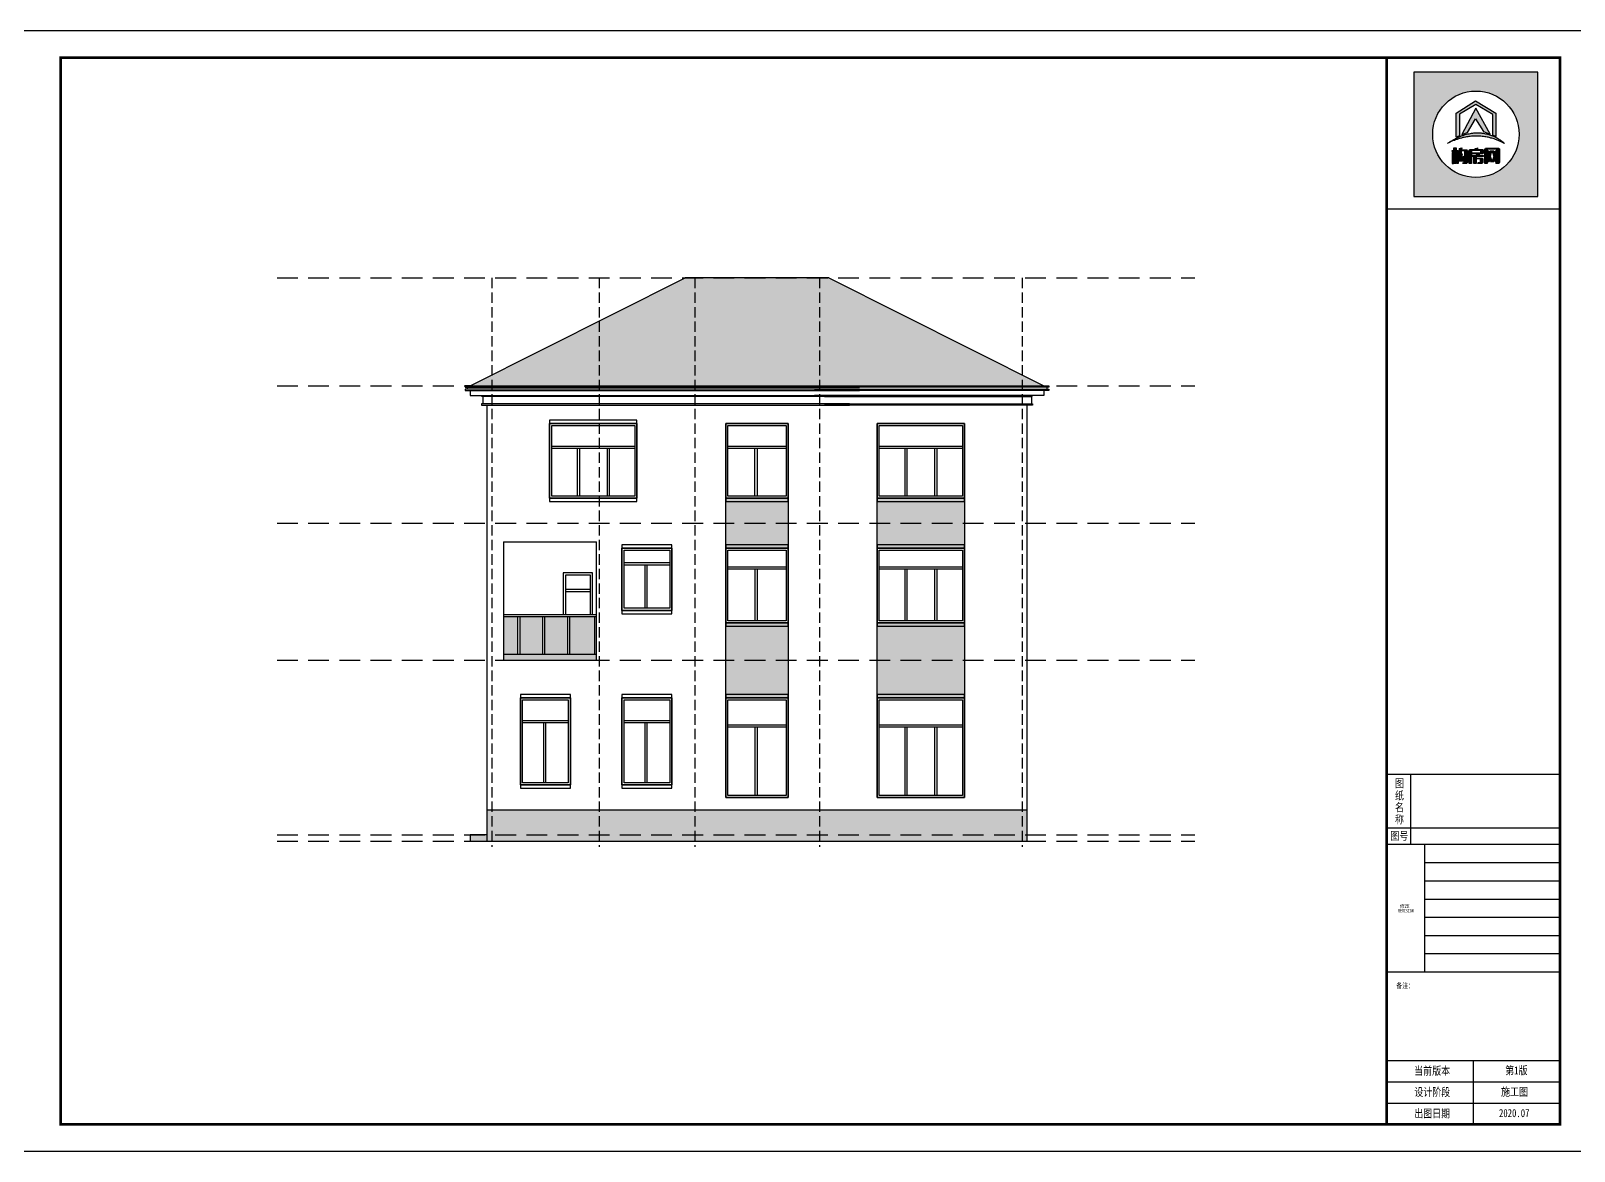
# Model space of a CAD drawing. Header units: millimetres. Extents: x -807114 to 146922, y -468455 to -61603.
# Drawn here: x -186832 to -149702, y -238672 to -211718 of the extents above; entities that cross this region are included whole.
import ezdxf
from ezdxf.enums import TextEntityAlignment as Align

# ---------------------------------------------------------------- set-up
doc = ezdxf.new("R2010")
doc.units = ezdxf.units.MM
doc.header["$LTSCALE"] = 1000
doc.linetypes.add('DASH', pattern=[0.35, 0.25, -0.1])
doc.linetypes.add('HIDDENX2', pattern=[0.75, 0.5, -0.25])
for name, color, linetype in [('PUB_TEXT', 3, 'Continuous'), ('PUB_TITLE', 4, 'Continuous'), ('建-轴', 1, 'Continuous')]:
    doc.layers.add(name, color=color, linetype=linetype)
doc.styles.add('ZDBOX', font='simsun.ttc', dxfattribs={"width": 0.7})
doc.styles.add('宋体', font='simsun.ttc', dxfattribs={"width": 0.8})

# ---------------------------------------------------------------- blocks, each defined once
blk = doc.blocks.new('sadasfafa')
h = blk.add_hatch(color=252)
h.dxf.hatch_style = 1
h.paths.add_polyline_path([(1853311, -2488040), (1853311, -2490368), (1855639, -2490368), (1855639, -2488040)])
h.paths.add_polyline_path([(1855286, -2489204, 1), (1853664, -2489204, 1)], flags=16)
edge = h.paths.add_edge_path(flags=0)
edge.add_spline(control_points=[(1853945, -2489376), (1853935, -2489385), (1854022, -2489327), (1854064, -2489324), (1854178, -2489280), (1854273, -2489257), (1854375, -2489242), (1854470, -2489236), (1854555, -2489239), (1854630, -2489250), (1854700, -2489259), (1854781, -2489280), (1854854, -2489303), (1854917, -2489335), (1854967, -2489354), (1854993, -2489368), (1855014, -2489382), (1854982, -2489354), (1854965, -2489332), (1854910, -2489297), (1854854, -2489260), (1854784, -2489234), (1854713, -2489206), (1854640, -2489189), (1854569, -2489179), (1854497, -2489176), (1854414, -2489178), (1854321, -2489198), (1854229, -2489222), (1854147, -2489257), (1854080, -2489292), (1854021, -2489325), (1853977, -2489352), (1853953, -2489369), (1853945, -2489376)], knot_values=[0, 0, 0, 0, 114.670179, 423.637006, 763.89867, 1083.683754, 1343.405239, 1688.07646, 1952.326814, 2113.699055, 2375.693807, 2595.188681, 2872.839541, 3068.155951, 3238.592156, 3348.056762, 3361.095167, 3431.805845, 3527.265261, 3733.200323, 3952.805082, 4160.23278, 4398.128766, 4650.488133, 4837.16968, 5050.428326, 5308.684497, 5588.159898, 5913.430939, 6163.12325, 6398.139207, 6601.625078, 6772.549769, 6871.149972, 6871.149972, 6871.149972, 6871.149972], degree=3, periodic=1)
h.paths.add_polyline_path([(1854530, -2489580), (1854534, -2489580), (1854534, -2489603), (1854618, -2489603), (1854618, -2489621), (1854481, -2489621), (1854481, -2489650), (1854589, -2489650), (1854599, -2489656), (1854606, -2489666), (1854606, -2489733), (1854600, -2489742), (1854590, -2489750), (1854506, -2489750), (1854514, -2489740), (1854518, -2489731), (1854552, -2489731), (1854558, -2489728), (1854560, -2489721), (1854560, -2489675), (1854558, -2489670), (1854553, -2489667), (1854481, -2489667), (1854481, -2489750), (1854436, -2489750), (1854436, -2489626), (1854433, -2489621), (1854406, -2489621), (1854406, -2489603), (1854488, -2489603), (1854488, -2489590)], flags=0)
h.paths.add_polyline_path([(1854486, -2489468), (1854506, -2489461), (1854506, -2489485), (1854510, -2489489), (1854601, -2489489), (1854609, -2489494), (1854615, -2489502), (1854615, -2489556), (1854607, -2489564), (1854599, -2489569), (1854401, -2489569), (1854394, -2489573), (1854394, -2489750), (1854349, -2489750), (1854349, -2489504), (1854355, -2489495), (1854367, -2489489), (1854462, -2489489), (1854462, -2489474)], flags=0)
h.paths.add_polyline_path([(1854394, -2489554), (1854394, -2489512), (1854404, -2489506), (1854562, -2489506), (1854570, -2489513), (1854570, -2489554)], flags=0)
h.paths.add_polyline_path([(1854214, -2489569), (1854203, -2489632), (1854193, -2489683), (1854194, -2489689), (1854218, -2489689), (1854220, -2489683), (1854214, -2489633), (1854254, -2489614), (1854263, -2489686), (1854263, -2489700), (1854255, -2489709), (1854159, -2489709), (1854150, -2489702), (1854148, -2489692), (1854173, -2489569)], flags=0)
h.paths.add_polyline_path([(1854187, -2489466), (1854213, -2489458), (1854207, -2489496), (1854296, -2489496), (1854305, -2489498), (1854312, -2489505), (1854314, -2489513), (1854314, -2489733), (1854310, -2489741), (1854301, -2489750), (1854231, -2489750), (1854238, -2489741), (1854243, -2489730), (1854261, -2489730), (1854268, -2489727), (1854270, -2489720), (1854270, -2489531), (1854270, -2489526), (1854267, -2489521), (1854260, -2489516), (1854202, -2489516), (1854201, -2489534), (1854196, -2489558), (1854150, -2489558), (1854159, -2489535), (1854165, -2489504), (1854167, -2489471)], flags=0)
h.paths.add_polyline_path([(1854140, -2489544), (1854140, -2489750), (1854114, -2489750), (1854114, -2489544)], flags=0)
h.paths.add_polyline_path([(1854056, -2489544), (1854053, -2489750), (1854031, -2489750), (1854031, -2489544)], flags=0)
h.paths.add_polyline_path([(1854107, -2489459), (1854107, -2489508), (1854139, -2489508), (1854139, -2489527), (1854107, -2489527), (1854107, -2489750), (1854062, -2489750), (1854062, -2489527), (1854029, -2489527), (1854029, -2489508), (1854062, -2489508), (1854062, -2489459)], flags=0)
h.paths.add_polyline_path([(1854209, -2489211), (1854471, -2488714), (1854743, -2489200), (1854618, -2489155), (1854470, -2488913), (1854318, -2489172)], flags=0)
h.paths.add_polyline_path([(1854102, -2488808), (1854470, -2488575), (1854848, -2488810), (1854848, -2489247), (1854790, -2489223), (1854790, -2488832), (1854471, -2488643), (1854168, -2488829), (1854168, -2489231), (1854102, -2489257)], flags=0)
h.paths.add_polyline_path([(1854685, -2489750), (1854641, -2489750), (1854641, -2489488), (1854641, -2489484), (1854646, -2489475), (1854656, -2489467), (1854898, -2489467), (1854907, -2489471), (1854916, -2489478), (1854916, -2489731), (1854908, -2489743), (1854902, -2489750), (1854847, -2489750), (1854858, -2489732), (1854866, -2489731), (1854869, -2489724), (1854869, -2489718), (1854867, -2489718), (1854836, -2489718), (1854826, -2489684), (1854814, -2489718), (1854746, -2489718), (1854736, -2489684), (1854722, -2489718), (1854689, -2489718), (1854689, -2489709), (1854691, -2489709), (1854720, -2489621), (1854685, -2489512)], flags=0)
h.paths.add_polyline_path([(1854779, -2489518), (1854809, -2489621), (1854781, -2489709), (1854777, -2489709), (1854750, -2489621), (1854775, -2489518)], flags=0)
h = blk.add_hatch(color=7)
h.dxf.hatch_style = 1
h.paths.add_polyline_path([(1854102, -2489257), (1854168, -2489231), (1854168, -2488829), (1854471, -2488643), (1854790, -2488832), (1854790, -2489223), (1854848, -2489247), (1854848, -2488810), (1854470, -2488575), (1854102, -2488808)])
h = blk.add_hatch(color=7)
h.dxf.hatch_style = 1
h.paths.add_polyline_path([(1854318, -2489172), (1854470, -2488913), (1854618, -2489155), (1854743, -2489200), (1854471, -2488714), (1854209, -2489211)])
h = blk.add_hatch(color=7)
h.dxf.hatch_style = 1
edge = h.paths.add_edge_path()
edge.add_spline(control_points=[(1853945, -2489376), (1853953, -2489369), (1853977, -2489352), (1854021, -2489325), (1854080, -2489292), (1854147, -2489257), (1854229, -2489222), (1854321, -2489198), (1854414, -2489178), (1854497, -2489176), (1854569, -2489179), (1854640, -2489189), (1854713, -2489206), (1854784, -2489234), (1854854, -2489260), (1854910, -2489297), (1854965, -2489332), (1854982, -2489354), (1855014, -2489382), (1854993, -2489368), (1854967, -2489354), (1854917, -2489335), (1854854, -2489303), (1854781, -2489280), (1854700, -2489259), (1854630, -2489250), (1854555, -2489239), (1854470, -2489236), (1854375, -2489242), (1854273, -2489257), (1854178, -2489280), (1854064, -2489324), (1854022, -2489327), (1853935, -2489385), (1853945, -2489376)], knot_values=[0, 0, 0, 0, 98.600203, 269.524894, 473.010766, 708.026723, 957.719033, 1282.990074, 1562.465475, 1820.721647, 2033.980292, 2220.661839, 2473.021206, 2710.917192, 2918.34489, 3137.949649, 3343.884711, 3439.344127, 3510.054805, 3523.09321, 3632.557816, 3802.994021, 3998.310431, 4275.961291, 4495.456165, 4757.450917, 4918.823158, 5183.073513, 5527.744733, 5787.466218, 6107.251302, 6447.512966, 6756.479793, 6871.149972, 6871.149972, 6871.149972, 6871.149972], degree=3, periodic=1)
h = blk.add_hatch(color=7)
h.dxf.hatch_style = 1
h.paths.add_polyline_path([(1854062, -2489459), (1854062, -2489508), (1854029, -2489508), (1854029, -2489527), (1854062, -2489527), (1854062, -2489750), (1854107, -2489750), (1854107, -2489527), (1854139, -2489527), (1854139, -2489508), (1854107, -2489508), (1854107, -2489459)])
h = blk.add_hatch(color=7)
h.dxf.hatch_style = 1
h.paths.add_polyline_path([(1854031, -2489544), (1854031, -2489750), (1854053, -2489750), (1854056, -2489544)])
h = blk.add_hatch(color=7)
h.dxf.hatch_style = 1
h.paths.add_polyline_path([(1854114, -2489544), (1854114, -2489750), (1854140, -2489750), (1854140, -2489544)])
h = blk.add_hatch(color=7)
h.dxf.hatch_style = 1
h.paths.add_polyline_path([(1854173, -2489569), (1854148, -2489692), (1854150, -2489702), (1854159, -2489709), (1854255, -2489709), (1854263, -2489700), (1854263, -2489686), (1854254, -2489614), (1854214, -2489633), (1854220, -2489683), (1854218, -2489689), (1854194, -2489689), (1854193, -2489683), (1854203, -2489632), (1854214, -2489569)])
h = blk.add_hatch(color=7)
h.dxf.hatch_style = 1
h.paths.add_polyline_path([(1854167, -2489471), (1854165, -2489504), (1854159, -2489535), (1854150, -2489558), (1854196, -2489558), (1854201, -2489534), (1854202, -2489516), (1854260, -2489516), (1854267, -2489521), (1854270, -2489526), (1854270, -2489531), (1854270, -2489720), (1854268, -2489727), (1854261, -2489730), (1854243, -2489730), (1854238, -2489741), (1854231, -2489750), (1854301, -2489750), (1854310, -2489741), (1854314, -2489733), (1854314, -2489513), (1854312, -2489505), (1854305, -2489498), (1854296, -2489496), (1854207, -2489496), (1854213, -2489458), (1854187, -2489466)])
h = blk.add_hatch(color=7)
h.dxf.hatch_style = 1
h.paths.add_polyline_path([(1854462, -2489474), (1854462, -2489489), (1854367, -2489489), (1854355, -2489495), (1854349, -2489504), (1854349, -2489750), (1854394, -2489750), (1854394, -2489573), (1854401, -2489569), (1854599, -2489569), (1854607, -2489564), (1854615, -2489556), (1854615, -2489502), (1854609, -2489494), (1854601, -2489489), (1854510, -2489489), (1854506, -2489485), (1854506, -2489461), (1854486, -2489468)])
h.paths.add_polyline_path([(1854394, -2489554), (1854394, -2489512), (1854404, -2489506), (1854562, -2489506), (1854570, -2489513), (1854570, -2489554)], flags=16)
h = blk.add_hatch(color=7)
h.dxf.hatch_style = 1
h.paths.add_polyline_path([(1854488, -2489590), (1854488, -2489603), (1854406, -2489603), (1854406, -2489621), (1854433, -2489621), (1854436, -2489626), (1854436, -2489750), (1854481, -2489750), (1854481, -2489667), (1854553, -2489667), (1854558, -2489670), (1854560, -2489675), (1854560, -2489721), (1854558, -2489728), (1854552, -2489731), (1854518, -2489731), (1854514, -2489740), (1854506, -2489750), (1854590, -2489750), (1854600, -2489742), (1854606, -2489733), (1854606, -2489666), (1854599, -2489656), (1854589, -2489650), (1854481, -2489650), (1854481, -2489621), (1854618, -2489621), (1854618, -2489603), (1854534, -2489603), (1854534, -2489580), (1854530, -2489580)])
h = blk.add_hatch(color=7)
h.dxf.hatch_style = 1
h.paths.add_polyline_path([(1854685, -2489512), (1854685, -2489493), (1854693, -2489483), (1854862, -2489483), (1854869, -2489491), (1854869, -2489724), (1854866, -2489731), (1854858, -2489732), (1854847, -2489750), (1854902, -2489750), (1854908, -2489743), (1854916, -2489731), (1854916, -2489478), (1854907, -2489471), (1854898, -2489467), (1854656, -2489467), (1854646, -2489475), (1854641, -2489484), (1854641, -2489488), (1854641, -2489750), (1854685, -2489750)])
h = blk.add_hatch(color=7)
h.dxf.hatch_style = 1
h.paths.add_polyline_path([(1854866, -2489709), (1854840, -2489621), (1854866, -2489512), (1854836, -2489512), (1854824, -2489558), (1854808, -2489512), (1854745, -2489512), (1854734, -2489557), (1854719, -2489512), (1854689, -2489512), (1854720, -2489621), (1854691, -2489709), (1854689, -2489709), (1854689, -2489710), (1854689, -2489718), (1854722, -2489718), (1854736, -2489684), (1854746, -2489718), (1854814, -2489718), (1854826, -2489684), (1854836, -2489718), (1854867, -2489718), (1854867, -2489709)])
h.paths.add_polyline_path([(1854779, -2489518), (1854809, -2489621), (1854781, -2489709), (1854777, -2489709), (1854750, -2489621), (1854775, -2489518)], flags=16)
for points in [[(1855639, -2488040), (1853311, -2488040), (1853311, -2490368), (1855639, -2490368)], [(1854102, -2489257), (1854102, -2488808), (1854470, -2488575), (1854848, -2488810), (1854848, -2489247), (1854790, -2489223), (1854790, -2488832), (1854471, -2488643), (1854168, -2488829), (1854168, -2489231)], [(1854209, -2489211), (1854318, -2489172), (1854470, -2488913), (1854618, -2489155), (1854743, -2489200), (1854471, -2488714)], [(1854062, -2489459), (1854107, -2489459), (1854107, -2489508), (1854139, -2489508), (1854139, -2489527), (1854107, -2489527), (1854107, -2489750), (1854062, -2489750), (1854062, -2489527), (1854029, -2489527), (1854029, -2489508), (1854062, -2489508)], [(1854056, -2489544), (1854031, -2489544), (1854031, -2489750), (1854053, -2489750)], [(1854114, -2489544), (1854140, -2489544), (1854140, -2489750), (1854114, -2489750)], [(1854462, -2489474), (1854486, -2489468), (1854506, -2489461), (1854506, -2489485), (1854510, -2489489), (1854601, -2489489), (1854609, -2489494), (1854615, -2489502), (1854615, -2489556), (1854607, -2489564), (1854599, -2489569), (1854401, -2489569), (1854394, -2489573), (1854394, -2489750), (1854349, -2489750), (1854349, -2489504), (1854355, -2489495), (1854367, -2489489), (1854462, -2489489)], [(1854394, -2489554), (1854570, -2489554), (1854570, -2489513), (1854562, -2489506), (1854404, -2489506), (1854394, -2489512)], [(1854488, -2489590), (1854530, -2489580), (1854534, -2489580), (1854534, -2489603), (1854618, -2489603), (1854618, -2489621), (1854481, -2489621), (1854481, -2489650), (1854589, -2489650), (1854599, -2489656), (1854606, -2489666), (1854606, -2489733), (1854600, -2489742), (1854590, -2489750), (1854506, -2489750), (1854514, -2489740), (1854518, -2489731), (1854552, -2489731), (1854558, -2489728), (1854560, -2489721), (1854560, -2489675), (1854558, -2489670), (1854553, -2489667), (1854481, -2489667), (1854481, -2489750), (1854436, -2489750), (1854436, -2489626), (1854433, -2489621), (1854406, -2489621), (1854406, -2489603), (1854488, -2489603)], [(1854641, -2489750), (1854641, -2489488), (1854641, -2489484), (1854646, -2489475), (1854656, -2489467), (1854898, -2489467), (1854907, -2489471), (1854916, -2489478), (1854916, -2489731), (1854908, -2489743), (1854902, -2489750), (1854847, -2489750), (1854858, -2489732), (1854866, -2489731), (1854869, -2489724), (1854869, -2489491), (1854862, -2489483), (1854693, -2489483), (1854685, -2489493), (1854685, -2489750)], [(1854775, -2489518), (1854779, -2489518), (1854809, -2489621), (1854781, -2489709), (1854777, -2489709), (1854750, -2489621)]]:
    blk.add_lwpolyline(points, close=True)
for points in [[(1854173, -2489569), (1854214, -2489569), (1854203, -2489632), (1854193, -2489683), (1854194, -2489689), (1854218, -2489689), (1854220, -2489683), (1854214, -2489633), (1854254, -2489614), (1854263, -2489686), (1854263, -2489700), (1854255, -2489709), (1854159, -2489709), (1854150, -2489702), (1854148, -2489692), (1854173, -2489569)], [(1854167, -2489471), (1854187, -2489466), (1854213, -2489458), (1854207, -2489496), (1854296, -2489496), (1854305, -2489498), (1854312, -2489505), (1854314, -2489513), (1854314, -2489733), (1854310, -2489741), (1854301, -2489750), (1854231, -2489750), (1854238, -2489741), (1854243, -2489730), (1854261, -2489730), (1854268, -2489727), (1854270, -2489720), (1854270, -2489531), (1854270, -2489526), (1854267, -2489521), (1854260, -2489516), (1854202, -2489516), (1854201, -2489534), (1854196, -2489558), (1854150, -2489558), (1854150, -2489558), (1854159, -2489535), (1854165, -2489504), (1854167, -2489471)], [(1854866, -2489709), (1854866, -2489709), (1854867, -2489709), (1854867, -2489718), (1854836, -2489718), (1854826, -2489684), (1854814, -2489718), (1854746, -2489718), (1854736, -2489684), (1854722, -2489718), (1854689, -2489718), (1854689, -2489710), (1854689, -2489709), (1854691, -2489709), (1854720, -2489621), (1854689, -2489512)]]:
    blk.add_lwpolyline(points)
at = {"color": 7}
blk.add_lwpolyline([(1854689, -2489512), (1854719, -2489512), (1854734, -2489557), (1854745, -2489512), (1854808, -2489512), (1854824, -2489558), (1854836, -2489512), (1854866, -2489512), (1854840, -2489621), (1854866, -2489709)], dxfattribs=at)
blk.add_circle((1854475, -2489204), 811)
at = {"start_tangent": (-0.74079, -0.671736), "end_tangent": (-0.74079, -0.671736)}
blk.add_spline([(1853945, -2489376), (1853977, -2489357), (1854071, -2489318), (1854178, -2489282), (1854280, -2489257), (1854365, -2489245), (1854479, -2489238), (1854566, -2489241), (1854619, -2489248), (1854704, -2489261), (1854775, -2489279), (1854861, -2489308), (1854920, -2489335), (1854972, -2489357), (1855003, -2489375), (1855007, -2489377), (1854990, -2489361), (1854968, -2489339), (1854913, -2489299), (1854851, -2489261), (1854787, -2489235), (1854714, -2489208), (1854633, -2489189), (1854572, -2489180), (1854501, -2489177), (1854416, -2489181), (1854326, -2489198), (1854222, -2489227), (1854146, -2489259), (1854077, -2489294), (1854019, -2489327), (1853971, -2489357), (1853945, -2489376)], degree=3, dxfattribs=at)

msp = doc.modelspace()

# ---------------------------------------------------------------- hatches: boundary and pattern name
h = msp.add_hatch()
h.set_pattern_fill('弯瓦屋面', color=20, scale=120)
h.set_pattern_definition([(0, (0, 0), (240, 240), [48, -192]), (45, (96, 24), (3e-14, 240), [67.88225, -271.529]), (90, (144, 72), (-240, 240), [240]), (135, (192, 24), (-240, 3e-14), [67.88225, -271.529]), (26.56505, (48, 0), (240, 2e-07), [53.664, -482.99231]), (333.43495, (192, 24), (240, -2e-07), [53.664, -482.99231])])
h.paths.add_polyline_path([(-171801.3, -218019), (-176261.3, -220261.8), (-171381.3, -220261.8), (-169361.3, -220261.8)])
h.paths.add_polyline_path([(-169361.3, -220261.8), (-167341.3, -220261.8), (-162461.3, -220261.8), (-167631.5, -217661.8), (-171091.3, -217661.9), (-171801.3, -218019)])
h.paths.add_polyline_path([(-136681.3, -219246), (-138701.2, -219246), (-138701.2, -220261.8)])
h.paths.add_polyline_path([(-138701.2, -220261.8), (-135361.2, -220261.8), (-135241.2, -220261.8), (-130781.2, -218018.9), (-134241.2, -218018.9), (-136681.3, -219246)])
h.paths.add_polyline_path([(-135241.2, -220261.8), (-124901.2, -220261.8), (-130071.2, -217661.8), (-130781.2, -218018.9)])
h.paths.add_polyline_path([(-90836.6, -218018.9), (-94296.6, -218018.9), (-95006.6, -217661.8), (-100176.6, -220261.8), (-86376.6, -220261.8), (-88396.6, -219246)])
h.paths.add_polyline_path([(-86376.6, -220261.8), (-86376.6, -219246), (-88396.6, -219246)])
h = msp.add_hatch()
h.set_pattern_fill('玻璃2', color=4, scale=80)
h.set_pattern_definition([(45, (96, 48), (7e-14, 1221.8805), [480, -288, 480, -288, 192, -418.6253]), (45, (72, 72), (7e-14, 1221.8805), [384, -480, 288, -288, 336, -370.6253]), (45, (72, 144), (7e-14, 1221.8805), [288, -576, 192, -288, 432, -370.6253]), (45, (144, 72), (7e-14, 1221.8805), [288, -576, 240, -1042.6252]), (45, (216, 144), (7e-14, 1221.8805), [144, -720, 96, -1186.6252]), (45, (96, 264), (7e-14, 1221.8805), [96, -720, 96, -384, 240, -610.6253]), (45, (528, 192), (7e-14, 1221.8805), [480, -720, 576, -380.2253]), (45, (528, 120), (7e-14, 1221.8805), [672, -480, 720, -284.2253]), (45, (648, 216), (-1e-13, -1357.645), [480, -672, 384, -610.6253]), (45, (576, 360), (7e-14, 1221.8805), [240, -960, 288, -658.6253]), (45, (720, 288), (7e-14, 1221.8805), [192, -960, 192, -802.6252])])
h.paths.add_polyline_path([(-202136.1, -222511.8), (-202136.1, -223261.8), (-201586.1, -223261.8), (-201586.1, -222511.8)])
h.paths.add_polyline_path([(-202936.1, -222511.8), (-202936.1, -223261.8), (-202186.1, -223261.8), (-202186.1, -222511.8)])
h.paths.add_polyline_path([(-203736.1, -222511.8), (-203736.1, -223261.8), (-202986.1, -223261.8), (-202986.1, -222511.8)])
h.paths.add_polyline_path([(-204536.1, -222511.8), (-204536.1, -223261.8), (-203786.1, -223261.8), (-203786.1, -222511.8)])
h.paths.add_polyline_path([(-205336.1, -222511.8), (-205336.1, -223261.8), (-204586.1, -223261.8), (-204586.1, -222511.8)])
h.paths.add_polyline_path([(-206136.1, -222511.8), (-206136.1, -223261.8), (-205386.1, -223261.8), (-205386.1, -222511.8)])
h.paths.add_polyline_path([(-206616.1, -222511.8), (-206616.1, -223261.8), (-206186.1, -223261.8), (-206186.1, -222511.8)])
h.paths.add_polyline_path([(-173271.3, -225811.8), (-173871.3, -225811.8), (-173871.3, -226711.8), (-173271.3, -226711.8)])
h.paths.add_polyline_path([(-173921.3, -225811.8), (-174471.3, -225811.8), (-174471.3, -226711.8), (-173921.3, -226711.8)])
h.paths.add_polyline_path([(-174521.3, -225811.8), (-175071.3, -225811.8), (-175071.3, -226711.8), (-174521.3, -226711.8)])
h.paths.add_polyline_path([(-175121.3, -225811.8), (-175461.3, -225811.8), (-175461.3, -226711.8), (-175121.3, -226711.8)])
h.paths.add_polyline_path([(-135101.2, -222511.8), (-135101.2, -223261.8), (-134451.2, -223261.8), (-134451.2, -222511.8)])
h.paths.add_polyline_path([(-135801.2, -222511.8), (-135801.2, -223261.8), (-135151.2, -223261.8), (-135151.2, -222511.8)])
h.paths.add_polyline_path([(-136501.2, -222511.8), (-136501.2, -223261.8), (-135851.2, -223261.8), (-135851.2, -222511.8)])
h.paths.add_polyline_path([(-137201.2, -222511.8), (-137201.2, -223261.8), (-136551.2, -223261.8), (-136551.2, -222511.8)])
h.paths.add_polyline_path([(-137901.2, -222511.8), (-137901.2, -223261.8), (-137251.2, -223261.8), (-137251.2, -222511.8)])
h.paths.add_polyline_path([(-138451.2, -222511.8), (-138451.2, -223261.8), (-137951.2, -223261.8), (-137951.2, -222511.8)])
h = msp.add_hatch()
h.set_pattern_fill('AR-SAND', color=43, scale=26)
h.set_pattern_definition([(37.5, (0, 0), (-2.080041, 63.623721), [0, -50.1904, 0, -56.134, 0, -53.6575]), (7.5, (0, 0), (58.438027, 93.187263), [0, -27.0764, 0, -45.2374, 0, -17.3355]), (-32.5, (-40.615, 0), (102.829008, 0.186834), [0, -16.51, 0, -59.436, 0, -77.597]), (-42.5, (-40.615, 0), (99.26234, 28.980812), [0, -8.255, 0, -38.9636, 0, -44.577])])
h.paths.add_polyline_path([(-213676.1, -227681.8), (-210676.1, -227681.8), (-210676.1, -226041.8), (-213676.1, -226041.8)])
h.paths.add_polyline_path([(-213676.1, -227761.8), (-210676.1, -227761.8), (-210676.1, -227681.8), (-213676.1, -227681.8)])
h.paths.add_polyline_path([(-213676.1, -226041.8), (-210676.1, -226041.8), (-210676.1, -225961.8), (-213676.1, -225961.8)])
h.paths.add_polyline_path([(-213676.1, -224161.8), (-210676.1, -224161.8), (-210676.1, -224081.8), (-213676.1, -224081.8)])
h.paths.add_polyline_path([(-205796.1, -227681.8), (-202796.1, -227681.8), (-202796.1, -226041.8), (-205796.1, -226041.8)])
h.paths.add_polyline_path([(-205796.1, -227761.8), (-202796.1, -227761.8), (-202796.1, -227681.8), (-205796.1, -227681.8)])
h.paths.add_polyline_path([(-205796.1, -226041.8), (-202796.1, -226041.8), (-202796.1, -225961.8), (-205796.1, -225961.8)])
h.paths.add_polyline_path([(-170111.3, -227761.8), (-168611.3, -227761.8), (-168611.3, -227681.8), (-170111.3, -227681.8)])
h.paths.add_polyline_path([(-170111.3, -227681.8), (-168611.3, -227681.8), (-168611.3, -226861.8), (-170111.3, -226861.8)])
h.paths.add_polyline_path([(-170111.3, -226861.8), (-168611.3, -226861.8), (-168611.3, -226041.8), (-170111.3, -226041.8)])
h.paths.add_polyline_path([(-170111.3, -226041.8), (-168611.3, -226041.8), (-168611.3, -225961.8), (-170111.3, -225961.8)])
h.paths.add_polyline_path([(-166471.3, -226861.8), (-164371.3, -226861.8), (-164371.3, -226041.8), (-166471.3, -226041.8)])
h.paths.add_polyline_path([(-166471.3, -227681.8), (-164371.3, -227681.8), (-164371.3, -226861.8), (-166471.3, -226861.8)])
h.paths.add_polyline_path([(-166471.3, -227761.8), (-164371.3, -227761.8), (-164371.3, -227681.8), (-166471.3, -227681.8)])
h.paths.add_polyline_path([(-166471.3, -226041.8), (-164371.3, -226041.8), (-164371.3, -225961.8), (-166471.3, -225961.8)])
h.paths.add_polyline_path([(-170111.3, -224081.8), (-168611.3, -224081.8), (-168611.3, -223561.8), (-170111.3, -223561.8)])
h.paths.add_polyline_path([(-170111.3, -223561.8), (-168611.3, -223561.8), (-168611.3, -223041.8), (-170111.3, -223041.8)])
h.paths.add_polyline_path([(-170111.3, -222961.8), (-170111.3, -223041.8), (-168611.3, -223041.8), (-168611.3, -222961.8)])
h.paths.add_polyline_path([(-170111.3, -224161.8), (-168611.3, -224161.8), (-168611.3, -224081.8), (-170111.3, -224081.8)])
h.paths.add_polyline_path([(-166471.3, -224081.8), (-164371.3, -224081.8), (-164371.3, -223561.8), (-166471.3, -223561.8)])
h.paths.add_polyline_path([(-166471.3, -223561.8), (-164371.3, -223561.8), (-164371.3, -223041.8), (-166471.3, -223041.8)])
h.paths.add_polyline_path([(-166471.3, -222961.8), (-166471.3, -223041.8), (-164371.3, -223041.8), (-164371.3, -222961.8)])
h.paths.add_polyline_path([(-166471.3, -224161.8), (-164371.3, -224161.8), (-164371.3, -224081.8), (-166471.3, -224081.8)])
h.paths.add_polyline_path([(-175861.3, -230461.8), (-175861.3, -231211.8), (-162861.3, -231211.8), (-162861.3, -230461.8)])
h.paths.add_polyline_path([(-173271.3, -226711.8), (-173871.3, -226711.8), (-173921.3, -226711.8), (-174471.3, -226711.8), (-174521.3, -226711.8), (-175071.3, -226711.8), (-175121.3, -226711.8), (-175461.3, -226711.8), (-175461.3, -226861.8), (-173221.3, -226861.8), (-173221.3, -226711.8)])
h.paths.add_polyline_path([(-138301.2, -230461.8), (-138301.2, -231211.8), (-137391.2, -231211.8), (-137391.2, -230461.8)])
h.paths.add_polyline_path([(-129641.2, -230461.8), (-129641.2, -231061.8), (-129641.2, -231211.8), (-125301.2, -231211.8), (-125301.2, -230461.8)])
h.paths.add_polyline_path([(-137391.2, -227681.8), (-135291.2, -227681.8), (-135291.2, -226041.8), (-137391.2, -226041.8)])
h.paths.add_polyline_path([(-137391.2, -226041.8), (-135291.2, -226041.8), (-135291.2, -225961.8), (-137391.2, -225961.8)])
h.paths.add_polyline_path([(-137391.2, -227761.8), (-135291.2, -227761.8), (-135291.2, -227681.8), (-137391.2, -227681.8)])
h.paths.add_polyline_path([(-99776.6, -230461.8), (-99776.6, -231211.8), (-86776.6, -231211.8), (-86776.6, -231061.8), (-86776.6, -230461.8)])
h.paths.add_polyline_path([(-137391.2, -231061.8), (-135291.2, -231061.8), (-135291.2, -230461.8), (-137391.2, -230461.8)])
h.paths.add_polyline_path([(-137391.2, -231211.8), (-135291.2, -231211.8), (-135291.2, -231061.8), (-137391.2, -231061.8)])
h.paths.add_polyline_path([(-90476.6, -227681.8), (-88156.6, -227681.8), (-88376.6, -227461.8), (-88076.6, -227461.8), (-88076.6, -226861.8), (-90476.6, -226861.8)])
h.paths.add_polyline_path([(-90476.6, -226861.8), (-88076.6, -226861.8), (-88076.6, -226041.8), (-90476.6, -226041.8)])
h.paths.add_polyline_path([(-94706.6, -226861.8), (-92606.6, -226861.8), (-92606.6, -226041.8), (-94706.6, -226041.8)])
h.paths.add_polyline_path([(-94706.6, -227681.8), (-92606.6, -227681.8), (-92606.6, -226861.8), (-94706.6, -226861.8)])
h.paths.add_polyline_path([(-94706.6, -224081.8), (-92606.6, -224081.8), (-92606.6, -223561.8), (-94706.6, -223561.8)])
h.paths.add_polyline_path([(-94706.6, -223561.8), (-92606.6, -223561.8), (-92606.6, -223041.8), (-94706.6, -223041.8)])
h.paths.add_polyline_path([(-98706.6, -223561.8), (-96606.6, -223561.8), (-96606.6, -223057.6), (-98706.6, -223057.6)])
h.paths.add_polyline_path([(-98706.6, -224097.6), (-96606.6, -224097.6), (-96606.6, -223561.8), (-98706.6, -223561.8)])
h.paths.add_polyline_path([(-98706.6, -226861.8), (-96606.6, -226861.8), (-96606.6, -226057.6), (-98706.6, -226057.6)])
h.paths.add_polyline_path([(-98706.6, -227697.6), (-96606.6, -227697.6), (-96606.6, -226861.8), (-98706.6, -226861.8)])
h.paths.add_polyline_path([(-201856.1, -231061.8), (-201736.1, -231061.8), (-201736.1, -230461.8), (-201856.1, -230461.8)])
h.paths.add_polyline_path([(-201856.1, -231211.8), (-201736.1, -231211.8), (-201736.1, -231061.8), (-201856.1, -231061.8)])
h.paths.add_polyline_path([(-206736.1, -230461.8), (-206736.1, -231061.8), (-201856.1, -231061.8), (-201856.1, -230461.8), (-202442.7, -230461.8), (-202796.1, -230461.8), (-204259.1, -230461.8), (-205796.1, -230461.8)])
h.paths.add_polyline_path([(-201856.1, -231061.8), (-206736.1, -231061.8), (-206736.1, -231211.8), (-201856.1, -231211.8)])
h.paths.add_polyline_path([(-207006.1, -231211.8), (-206736.1, -231211.8), (-206736.1, -231061.8), (-207006.1, -231061.8)])
h.paths.add_polyline_path([(-207006.1, -230461.8), (-207006.1, -231061.8), (-206736.1, -231061.8), (-206736.1, -230461.8)])
h.paths.add_polyline_path([(-209736.1, -231061.8), (-209466.1, -231061.8), (-209466.1, -230461.8), (-209736.1, -230461.8)])
h.paths.add_polyline_path([(-209736.1, -231211.8), (-209466.1, -231211.8), (-209466.1, -231061.8), (-209736.1, -231061.8)])
h.paths.add_polyline_path([(-209736.1, -231061.8), (-214616.1, -231061.8), (-214616.1, -231211.8), (-209736.1, -231211.8)])
h.paths.add_polyline_path([(-214616.1, -230461.8), (-214616.1, -231061.8), (-209736.1, -231061.8), (-209736.1, -230461.8), (-210676.1, -230461.8), (-213676.1, -230461.8)])
h.paths.add_polyline_path([(-214736.1, -230461.8), (-214736.1, -231061.8), (-214616.1, -231061.8), (-214616.1, -230461.8)])
h.paths.add_polyline_path([(-214736.1, -231211.8), (-214616.1, -231211.8), (-214616.1, -231061.8), (-214736.1, -231061.8)])
h.paths.add_polyline_path([(-131921.2, -231061.8), (-130841.2, -231061.8), (-130841.2, -230461.8), (-131921.2, -230461.8)])
h.paths.add_polyline_path([(-131921.2, -231211.8), (-130841.2, -231211.8), (-130841.2, -231061.8), (-131921.2, -231061.8)])
h.paths.add_polyline_path([(-131921.2, -231211.8), (-131921.2, -231061.8), (-134721.2, -231061.8), (-134721.2, -231211.8)])
h.paths.add_polyline_path([(-134721.2, -231061.8), (-131921.2, -231061.8), (-131921.2, -230461.8), (-134721.2, -230461.8)])
h.paths.add_polyline_path([(-134721.2, -230461.8), (-135291.2, -230461.8), (-135291.2, -231061.8), (-134721.2, -231061.8)])
h.paths.add_polyline_path([(-135291.2, -231211.8), (-134721.2, -231211.8), (-134721.2, -231061.8), (-135291.2, -231061.8)])
h = msp.add_hatch()
h.set_pattern_fill('AR-SAND', color=253, scale=12)
h.set_pattern_definition([(37.5, (0, 0), (-0.9600188, 29.3647942), [0, -23.1648, 0, -25.908, 0, -24.765]), (7.5, (0, 0), (26.971397, 43.009506), [0, -12.4968, 0, -20.8788, 0, -8.001]), (-32.5, (-18.745, 0), (47.4595422, 0.086231), [0, -7.62, 0, -27.432, 0, -35.814]), (-42.5, (-18.745, 0), (45.813387, 13.3757594), [0, -3.81, 0, -17.9832, 0, -20.574])])
h.paths.add_polyline_path([(-207056.1, -231061.8), (-207236.1, -231061.8), (-207286.1, -231061.8), (-207336.1, -231061.8), (-207416.1, -231061.8), (-208236.1, -231061.8), (-209056.1, -231061.8), (-209136.1, -231061.8), (-209186.1, -231061.8), (-209236.1, -231061.8), (-209416.1, -231061.8), (-209416.1, -231211.8), (-207056.1, -231211.8)])
h.paths.add_polyline_path([(-129641.2, -231211.8), (-129641.2, -231061.8), (-130841.2, -231061.8), (-130841.2, -231211.8)])
h.paths.add_polyline_path([(-201736.1, -231211.8), (-201336.1, -231211.8), (-201336.1, -231061.8), (-201736.1, -231061.8)])
h.paths.add_polyline_path([(-175861.3, -231061.8), (-176261.3, -231061.8), (-176261.3, -231211.8), (-175861.3, -231211.8)])
h.paths.add_polyline_path([(-138801.2, -231061.8), (-138801.2, -231211.8), (-138301.2, -231211.8), (-138301.2, -231061.8)])
h.paths.add_polyline_path([(-86776.6, -231061.8), (-86776.6, -231211.8), (-86276.6, -231211.8), (-86276.6, -231061.8)])

# ---------------------------------------------------------------- linework, layer by layer
at = {"color": 252, "linetype": 'HIDDENX2'}
for p, q in [((-180909.1, -217661.8), (-158829.9, -217661.8)), ((-180909.1, -220261.8), (-158829.9, -220261.8)), ((-180909.1, -223561.8), (-158829.9, -223561.8)), ((-180909.1, -226861.8), (-158829.9, -226861.8)), ((-180909.1, -231061.8), (-158829.9, -231061.8)), ((-180909.1, -231211.8), (-158829.9, -231211.8))]:
    msp.add_line(p, q, dxfattribs=at)
for p, q in [((-176261.3, -220261.8), (-171091.3, -217661.9)), ((-167631.3, -217661.9), (-171091.3, -217661.9)), ((-167631.3, -217661.9), (-162461.3, -220261.8)), ((-176261.3, -220261.8), (-176381.3, -220261.8)), ((-176381.3, -220261.8), (-176381.3, -220291.8)), ((-176381.3, -220291.8), (-166897.2, -220291.8)), ((-166897.2, -220341.8), (-176381.3, -220341.8)), ((-176381.3, -220341.8), (-176381.3, -220371.8)), ((-176381.3, -220371.8), (-166897.2, -220371.8)), ((-176331.3, -220291.8), (-176331.3, -220341.8)), ((-176261.3, -220261.8), (-166897.2, -220261.8)), ((-176261.3, -220371.8), (-176261.3, -220491.8)), ((-176261.3, -220491.8), (-175961.3, -220491.8)), ((-175981.3, -220511.8), (-175981.3, -220491.8)), ((-167137.2, -220511.8), (-175981.3, -220511.8)), ((-175961.3, -220491.8), (-166897.2, -220491.8)), ((-175961.3, -220511.8), (-175961.3, -220691.8)), ((-167981.3, -220261.8), (-162461.3, -220261.8)), ((-162341.3, -220291.8), (-167981.3, -220291.8)), ((-167981.3, -220341.8), (-162341.3, -220341.8)), ((-162341.3, -220371.8), (-167981.3, -220371.8)), ((-162461.3, -220491.8), (-167981.3, -220491.8)), ((-167741.3, -220511.8), (-162741.3, -220511.8)), ((-162761.3, -220511.8), (-162761.3, -220691.8)), ((-162741.3, -220511.8), (-162741.3, -220491.8)), ((-162461.3, -220261.8), (-162341.3, -220261.8)), ((-162461.3, -220371.8), (-162461.3, -220491.8)), ((-162391.3, -220291.8), (-162391.3, -220341.8)), ((-162341.3, -220261.8), (-162341.3, -220291.8)), ((-162341.3, -220341.8), (-162341.3, -220371.8)), ((-167137.2, -220691.8), (-175991.3, -220691.8)), ((-175991.3, -220691.8), (-175991.3, -220721.8)), ((-175991.3, -220721.8), (-167137.2, -220721.8)), ((-175861.3, -220721.8), (-175861.3, -231211.8)), ((-167741.3, -220691.8), (-162731.3, -220691.8)), ((-162731.3, -220721.8), (-167741.3, -220721.8)), ((-162861.3, -231211.8), (-162861.3, -220721.8)), ((-162731.3, -220691.8), (-162731.3, -220721.8)), ((-172251.3, -221081.8), (-174351.3, -221081.8)), ((-174351.3, -221081.8), (-174351.3, -223041.8)), ((-172251.3, -221161.8), (-174351.3, -221161.8)), ((-172251.3, -223041.8), (-172251.3, -221081.8)), ((-168611.3, -221161.8), (-170111.3, -221161.8)), ((-170111.3, -221161.8), (-170111.3, -223041.8)), ((-168611.3, -223041.8), (-168611.3, -221161.8)), ((-164371.3, -221161.8), (-166471.3, -221161.8)), ((-166471.3, -221161.8), (-166471.3, -223041.8)), ((-164371.3, -223041.8), (-164371.3, -221161.8)), ((-174351.3, -222961.8), (-172251.3, -222961.8)), ((-174351.3, -223041.8), (-172251.3, -223041.8)), ((-170111.3, -222961.8), (-168611.3, -222961.8)), ((-170111.3, -223041.8), (-168611.3, -223041.8)), ((-166471.3, -222961.8), (-164371.3, -222961.8)), ((-166471.3, -223041.8), (-164371.3, -223041.8)), ((-175461.3, -224011.8), (-173221.3, -224011.8)), ((-175461.3, -224011.8), (-175461.3, -226861.8)), ((-173221.3, -226861.8), (-173221.3, -224011.8)), ((-171411.3, -224081.8), (-172611.3, -224081.8)), ((-172611.3, -224081.8), (-172611.3, -225741.8)), ((-171411.3, -224161.8), (-172611.3, -224161.8)), ((-171411.3, -225741.8), (-171411.3, -224081.8)), ((-168611.3, -224081.8), (-170111.3, -224081.8)), ((-170111.3, -224081.8), (-170111.3, -226041.8)), ((-168611.3, -224161.8), (-170111.3, -224161.8)), ((-168611.3, -226041.8), (-168611.3, -224081.8)), ((-164371.3, -224081.8), (-166471.3, -224081.8)), ((-166471.3, -224081.8), (-166471.3, -226041.8)), ((-164371.3, -224161.8), (-166471.3, -224161.8)), ((-164371.3, -226041.8), (-164371.3, -224081.8)), ((-173321.3, -224761.8), (-174021.3, -224761.8)), ((-174021.3, -224761.8), (-174021.3, -225761.8)), ((-173321.3, -225761.8), (-173321.3, -224761.8)), ((-172611.3, -225661.8), (-171411.3, -225661.8)), ((-172611.3, -225741.8), (-171411.3, -225741.8)), ((-175461.3, -225761.8), (-173221.3, -225761.8)), ((-175461.3, -225811.8), (-173221.3, -225811.8)), ((-173271.3, -225811.8), (-173271.3, -226711.8)), ((-170111.3, -225961.8), (-168611.3, -225961.8)), ((-170111.3, -226041.8), (-168611.3, -226041.8)), ((-166471.3, -225961.8), (-164371.3, -225961.8)), ((-166471.3, -226041.8), (-164371.3, -226041.8)), ((-175461.3, -226711.8), (-173221.3, -226711.8)), ((-175461.3, -226861.8), (-173221.3, -226861.8)), ((-173851.3, -227681.8), (-175051.3, -227681.8)), ((-175051.3, -227681.8), (-175051.3, -229941.8)), ((-173851.3, -227761.8), (-175051.3, -227761.8)), ((-173851.3, -229941.8), (-173851.3, -227681.8)), ((-171411.3, -227681.8), (-172611.3, -227681.8)), ((-172611.3, -227681.8), (-172611.3, -229941.8)), ((-171411.3, -227761.8), (-172611.3, -227761.8)), ((-171411.3, -229941.8), (-171411.3, -227681.8)), ((-168611.3, -227681.8), (-170111.3, -227681.8)), ((-170111.3, -227681.8), (-170111.3, -230161.8)), ((-168611.3, -227761.8), (-170111.3, -227761.8)), ((-168611.3, -230161.8), (-168611.3, -227681.8)), ((-164371.3, -227681.8), (-166471.3, -227681.8)), ((-166471.3, -227681.8), (-166471.3, -230161.8)), ((-164371.3, -227761.8), (-166471.3, -227761.8)), ((-164371.3, -230161.8), (-164371.3, -227681.8)), ((-153633.4, -231291.8), (-153633.4, -229607.2)), ((-175051.3, -229861.8), (-173851.3, -229861.8)), ((-175051.3, -229941.8), (-173851.3, -229941.8)), ((-172611.3, -229861.8), (-171411.3, -229861.8)), ((-172611.3, -229941.8), (-171411.3, -229941.8)), ((-170111.3, -230161.8), (-168611.3, -230161.8)), ((-166471.3, -230161.8), (-164371.3, -230161.8)), ((-175861.3, -230461.8), (-162861.3, -230461.8)), ((-154211, -230890.7), (-150039.4, -230890.7)), ((-175861.3, -231061.8), (-176261.3, -231061.8)), ((-176261.3, -231061.8), (-176261.3, -231211.8)), ((-176261.3, -231211.8), (-175861.3, -231211.8)), ((-175861.3, -231211.8), (-162861.3, -231211.8))]:
    msp.add_line(p, q)
at = {"color": 253}
for p, q in [((-174301.3, -221711.8), (-172301.3, -221711.8)), ((-174301.3, -221761.8), (-172301.3, -221761.8)), ((-173684.6, -221761.8), (-173684.6, -222911.8)), ((-173634.6, -221761.8), (-173634.6, -222911.8)), ((-172967.9, -221761.8), (-172967.9, -222911.8)), ((-172917.9, -221761.8), (-172917.9, -222911.8)), ((-170061.3, -221711.8), (-168661.3, -221711.8)), ((-170061.3, -221761.8), (-168661.3, -221761.8)), ((-169421.3, -221761.8), (-169421.3, -222911.8)), ((-169361.3, -221761.8), (-169361.3, -222911.8)), ((-166421.3, -221711.8), (-164421.3, -221711.8)), ((-166421.3, -221761.8), (-164421.3, -221761.8)), ((-165804.6, -221761.8), (-165804.6, -222911.8)), ((-165754.6, -221761.8), (-165754.6, -222911.8)), ((-165087.9, -221761.8), (-165087.9, -222911.8)), ((-165037.9, -221761.8), (-165037.9, -222911.8)), ((-172561.3, -224511.8), (-171461.3, -224511.8)), ((-172561.3, -224561.8), (-171461.3, -224561.8)), ((-172061.3, -224561.8), (-172061.3, -225611.8)), ((-172011.3, -224561.8), (-172011.3, -225611.8)), ((-170061.3, -224611.8), (-168661.3, -224611.8)), ((-166421.3, -224611.8), (-164421.3, -224611.8)), ((-173971.3, -224811.8), (-173971.3, -225761.8)), ((-173371.3, -224811.8), (-173971.3, -224811.8)), ((-173371.3, -225761.8), (-173371.3, -224811.8)), ((-170061.3, -224661.8), (-168661.3, -224661.8)), ((-169411.3, -224661.8), (-169411.3, -225911.8)), ((-169361.3, -224661.8), (-169361.3, -225911.8)), ((-166421.3, -224661.8), (-164421.3, -224661.8)), ((-165804.6, -224661.8), (-165804.6, -225911.8)), ((-165754.6, -224661.8), (-165754.6, -225911.8)), ((-165087.9, -224661.8), (-165087.9, -225911.8)), ((-165037.9, -224661.8), (-165037.9, -225911.8)), ((-173371.3, -225161.8), (-173971.3, -225161.8)), ((-173371.3, -225211.8), (-173971.3, -225211.8)), ((-175121.3, -225811.8), (-175121.3, -226711.8)), ((-175071.3, -225811.8), (-175071.3, -226711.8)), ((-174521.3, -225811.8), (-174521.3, -226711.8)), ((-174471.3, -225811.8), (-174471.3, -226711.8)), ((-173921.3, -225811.8), (-173921.3, -226711.8)), ((-173871.3, -225811.8), (-173871.3, -226711.8)), ((-175001.3, -228311.8), (-173901.3, -228311.8)), ((-172561.3, -228311.8), (-171461.3, -228311.8)), ((-175001.3, -228361.8), (-173901.3, -228361.8)), ((-174501.3, -228361.8), (-174501.3, -229811.8)), ((-174451.3, -228361.8), (-174451.3, -229811.8)), ((-172561.3, -228361.8), (-171461.3, -228361.8)), ((-172061.3, -228361.8), (-172061.3, -229811.8)), ((-172011.3, -228361.8), (-172011.3, -229811.8)), ((-170061.3, -228411.8), (-168661.3, -228411.8)), ((-170061.3, -228461.8), (-168661.3, -228461.8)), ((-169411.3, -228461.8), (-169411.3, -230111.8)), ((-169361.3, -228461.8), (-169361.3, -230111.8)), ((-166421.3, -228411.8), (-164421.3, -228411.8)), ((-166421.3, -228461.8), (-164421.3, -228461.8)), ((-165804.6, -228461.8), (-165804.6, -230111.8)), ((-165754.6, -228461.8), (-165754.6, -230111.8)), ((-165087.9, -228461.8), (-165087.9, -230111.8)), ((-165037.9, -228461.8), (-165037.9, -230111.8))]:
    msp.add_line(p, q, dxfattribs=at)
at = {"const_width": 32.1}
for points in [[(-154211, -216005.4), (-150039.4, -216005.4)], [(-154211, -229607.2), (-150039.4, -229607.2)], [(-154211, -231291.8), (-150039.4, -231291.8)], [(-154211, -234358.2), (-150039.4, -234358.2)]]:
    msp.add_lwpolyline(points, dxfattribs=at)
for points in [[(-174351.3, -221161.8), (-172251.3, -221161.8), (-172251.3, -222961.8), (-174351.3, -222961.8)], [(-170111.3, -221161.8), (-168611.3, -221161.8), (-168611.3, -222961.8), (-170111.3, -222961.8)], [(-170111.3, -221161.8), (-168611.3, -221161.8), (-168611.3, -230161.8), (-170111.3, -230161.8)], [(-166471.3, -221161.8), (-164371.3, -221161.8), (-164371.3, -222961.8), (-166471.3, -222961.8)], [(-166471.3, -221161.8), (-164371.3, -221161.8), (-164371.3, -230161.8), (-166471.3, -230161.8)], [(-172611.3, -224161.8), (-171411.3, -224161.8), (-171411.3, -225661.8), (-172611.3, -225661.8)], [(-170111.3, -224161.8), (-168611.3, -224161.8), (-168611.3, -225961.8), (-170111.3, -225961.8)], [(-166471.3, -224161.8), (-164371.3, -224161.8), (-164371.3, -225961.8), (-166471.3, -225961.8)], [(-175051.3, -227761.8), (-173851.3, -227761.8), (-173851.3, -229861.8), (-175051.3, -229861.8)], [(-172611.3, -227761.8), (-171411.3, -227761.8), (-171411.3, -229861.8), (-172611.3, -229861.8)], [(-170111.3, -227761.8), (-168611.3, -227761.8), (-168611.3, -230161.8), (-170111.3, -230161.8)], [(-166471.3, -227761.8), (-164371.3, -227761.8), (-164371.3, -230161.8), (-166471.3, -230161.8)]]:
    msp.add_lwpolyline(points, close=True)
at = {"color": 253}
for points in [[(-174301.3, -221211.8), (-172301.3, -221211.8), (-172301.3, -222911.8), (-174301.3, -222911.8)], [(-170061.3, -221211.8), (-168661.3, -221211.8), (-168661.3, -222911.8), (-170061.3, -222911.8)], [(-166421.3, -221211.8), (-164421.3, -221211.8), (-164421.3, -222911.8), (-166421.3, -222911.8)], [(-172561.3, -224211.8), (-171461.3, -224211.8), (-171461.3, -225611.8), (-172561.3, -225611.8)], [(-170061.3, -224211.8), (-168661.3, -224211.8), (-168661.3, -225911.8), (-170061.3, -225911.8)], [(-166421.3, -224211.8), (-164421.3, -224211.8), (-164421.3, -225911.8), (-166421.3, -225911.8)], [(-175001.3, -227811.8), (-173901.3, -227811.8), (-173901.3, -229811.8), (-175001.3, -229811.8)], [(-172561.3, -227811.8), (-171461.3, -227811.8), (-171461.3, -229811.8), (-172561.3, -229811.8)], [(-170061.3, -227811.8), (-168661.3, -227811.8), (-168661.3, -230111.8), (-170061.3, -230111.8)], [(-166421.3, -227811.8), (-164421.3, -227811.8), (-164421.3, -230111.8), (-166421.3, -230111.8)]]:
    msp.add_lwpolyline(points, close=True, dxfattribs=at)
at = {"layer": 'PUB_TITLE'}
for p, q in [((-154211, -236490.2), (-150039.4, -236490.2)), ((-152125.2, -238030.5), (-152125.2, -236490.2)), ((-154211, -237003.6), (-150039.4, -237003.6)), ((-154211, -237517), (-150039.4, -237517))]:
    msp.add_line(p, q, dxfattribs=at)
for points in [[(-187519, -238672.2), (-149397.6, -238672.2), (-149397.6, -211717.7), (-187519, -211717.7)], [(-186112.6, -238030.5), (-150039.4, -238030.5), (-150039.4, -212359.5), (-186112.6, -212359.5)]]:
    msp.add_lwpolyline(points, close=True, dxfattribs=at)
at = {"layer": 'PUB_TITLE', "const_width": 64.2}
msp.add_lwpolyline([(-186112.6, -238030.5), (-150039.4, -238030.5), (-150039.4, -212359.5), (-186112.6, -212359.5)], close=True, dxfattribs=at)
msp.add_lwpolyline([(-154211, -238030.5), (-154211, -212359.5)], dxfattribs=at)
at = {"layer": 'PUB_TITLE'}
msp.add_lwpolyline([(-154211, -234358.2), (-150039.4, -234358.2)], dxfattribs=at)
for points in [[(-153303.3, -231291.8), (-153303.3, -231291.8), (-153303.3, -234339), (-153303.3, -234339)], [(-153303.3, -231729.9), (-153303.3, -231729.9), (-150872.3, -231729.9), (-150039.4, -231729.9)], [(-153303.3, -232167.9), (-153303.3, -232167.9), (-150872.3, -232167.9), (-150039.4, -232167.9)], [(-153303.3, -232606), (-153303.3, -232606), (-150872.3, -232606), (-150039.4, -232606)], [(-153303.3, -233044), (-153303.3, -233044), (-150872.3, -233044), (-150039.4, -233044)], [(-153303.3, -233482.1), (-153303.3, -233482.1), (-150872.3, -233482.1), (-150039.4, -233482.1)], [(-153303.3, -233920.2), (-153303.3, -233920.2), (-150872.3, -233920.2), (-150039.4, -233920.2)]]:
    msp.add_open_spline(points, degree=3, dxfattribs=at)
at = {"layer": '建-轴', "linetype": 'DASH'}
for p, q in [((-175741.3, -217661.8), (-175741.3, -231352.1)), ((-173161.3, -217661.8), (-173161.3, -231352.1)), ((-170861.3, -217661.8), (-170861.3, -231352.1)), ((-167861.3, -217661.8), (-167861.3, -231352.1)), ((-162981.3, -217661.8), (-162981.3, -231352.1))]:
    msp.add_line(p, q, dxfattribs=at)

# ---------------------------------------------------------------- block references
at = {"xscale": 1.28304, "yscale": 1.28304, "zscale": 1.28304}
msp.add_blockref('sadasfafa', (-2531431, 2979542.6), dxfattribs=at)

# ---------------------------------------------------------------- texts
at = {"style": 'ZDBOX', "width": 0.8}
for s, height, p in [('图', 192.5, (-153904.8, -229821.9)), ('纸', 192.5, (-153904.8, -230112.3)), ('称', 192.5, (-153904.8, -230688.1)), ('名', 192.5, (-153904.8, -230392.9)), ('图号', 192.53, (-153908.7, -231085.2)), ('备注：', 128.35, (-153767.6, -234688.8))]:
    msp.add_text(s, height=height, dxfattribs=at).set_placement(p, align=Align.MIDDLE)
for s, p in [('当前版本', (-153548.4, -236835)), ('第1版', (-151359.9, -236826.2)), ('设计阶段', (-153548.4, -237348.4)), ('施工图', (-151460.4, -237339.6)), ('出图日期', (-153548.4, -237861.8)), ('2020.07', (-151510.7, -237853))]:
    msp.add_text(s, height=192.53, dxfattribs=at).set_placement(p)
at = {"layer": 'PUB_TEXT', "color": 8, "style": '宋体'}
msp.add_text('修改', height=81.59, dxfattribs=at).set_placement((-153891.8, -232819.7))
at = {"layer": 'PUB_TEXT', "color": 8, "style": '宋体', "width": 0.7}
msp.add_text('REVISION', height=81.59, dxfattribs=at).set_placement((-153936.3, -232953.6), align=Align.BOTTOM_LEFT)

doc.saveas('drawing.dxf')
